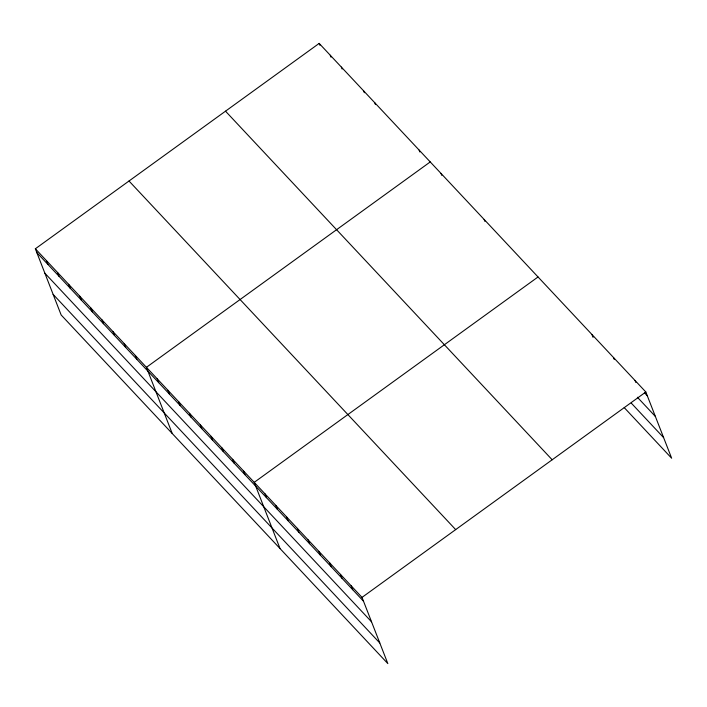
<?xml version="1.0" encoding="UTF-8"?>
<svg xmlns="http://www.w3.org/2000/svg" width="707" height="707" viewBox="0 0 707 707"><rect width="100%" height="100%" fill="white"/><g stroke="black" fill="none" stroke-linecap="round" stroke-linejoin="round"><path stroke-width="1.06" d="M35.35 248.784L362.019 597.388L387.834 663.599L61.164 314.995L35.35 248.784L319.166 43.401L645.836 392.005L671.65 458.216L624.219 407.603M430.236 161.93L146.42 367.313L172.234 433.515M538.036 276.967L254.22 482.351L280.034 548.552M362.019 597.388L645.836 392.005M644.457 392.774L647.329 395.84M637.387 397.246L655.354 416.423M631.28 403.123L663.626 437.633M225.506 111.176L552.176 459.78M129.01 181.01L455.679 529.614M36.844 252.611L363.513 601.215M44.868 273.194L371.537 621.807M53.14 294.404L379.809 643.008M635.054 380.507L635.805 382.416M613.499 357.495L614.242 359.412M591.936 334.491L593.058 337.363M484.136 219.453L484.878 221.362M441.018 173.436L441.76 175.345M419.127 150.078L419.878 151.987M374.701 102.665L375.452 104.583M363.592 90.814L364.344 92.732M341.384 67.112L342.126 69.021M330.275 55.252L331.017 57.17M319.166 43.401L319.918 45.319M351.238 585.882L352.731 589.718M340.456 574.384L341.949 578.211M329.683 562.878L331.168 566.705M318.901 551.372L320.395 555.198M308.119 539.865L309.613 543.701M297.338 528.368L298.831 532.194M286.556 516.861L288.049 520.688M275.774 505.355L277.268 509.19M265.001 493.857L266.495 497.684M243.438 470.844L244.931 474.671M232.656 459.338L234.15 463.173M221.874 447.84L223.368 451.667M211.101 436.334L212.595 440.161M200.32 424.827L201.813 428.663M189.538 413.321L191.031 417.157M178.756 401.823L180.25 405.65M167.974 390.317L169.468 394.144M157.201 378.811L158.695 382.646M135.311 355.453L136.805 359.289M124.202 343.602L125.696 347.437M113.093 331.751L114.587 335.578M101.994 319.9L103.487 323.726M90.885 308.049L92.378 311.875M79.776 296.198L81.27 300.024M68.667 284.338L70.161 288.173M57.567 272.487L59.061 276.322M46.459 260.636L47.952 264.462"/></g></svg>
